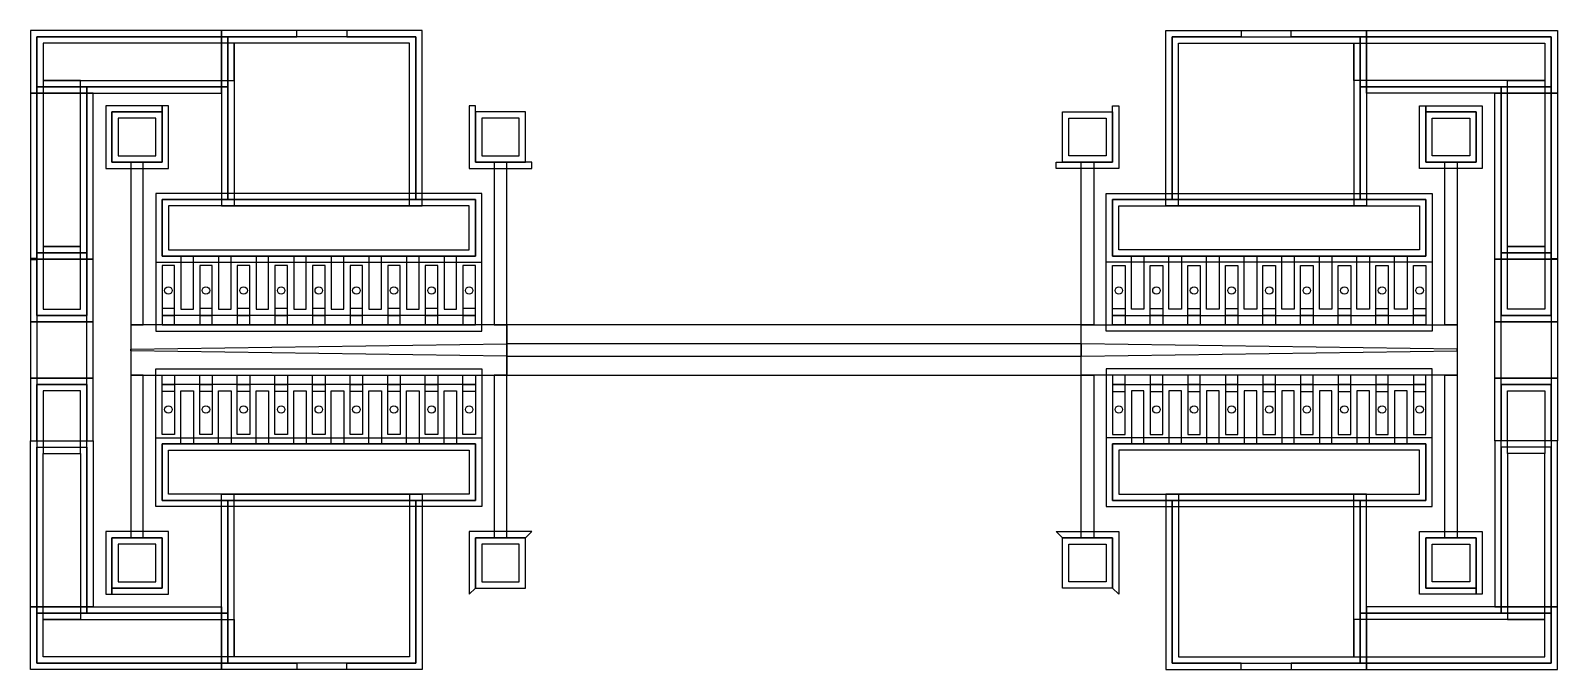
# Model space of a CAD drawing. Extents: x -46 to 76, y 9 to 60.
import ezdxf

# ---------------------------------------------------------------- set-up
doc = ezdxf.new("R2010")
doc.units = 0
for name, color, linetype in [('Oxide_FTE_drawing', 7, 'CONTINUOUS'), ('Oxide_PTE_drawing', 7, 'CONTINUOUS'), ('Poly_FTE', 7, 'CONTINUOUS'), ('Poly_PTE', 7, 'CONTINUOUS'), ('Si_FTE', 7, 'CONTINUOUS')]:
    doc.layers.add(name, color=color, linetype=linetype)

msp = doc.modelspace()

# ---------------------------------------------------------------- linework, layer by layer
at = {"layer": 'Oxide_FTE_drawing'}
for points in [[(-44.891, 56.147), (-29.641, 56.147), (-29.641, 59.147), (-44.891, 59.147)], [(-29.641, 46.147), (-15.641, 46.147), (-15.641, 59.147), (-29.641, 59.147)], [(59.703, 46.147), (45.703, 46.147), (45.703, 59.147), (59.703, 59.147)], [(74.953, 56.147), (59.703, 56.147), (59.703, 59.147), (74.953, 59.147)], [(-44.891, 42.897), (-41.891, 42.897), (-41.891, 56.147), (-44.891, 56.147)], [(74.953, 42.897), (71.953, 42.897), (71.953, 56.147), (74.953, 56.147)], [(-35.891, 53.147), (-38.891, 53.147), (-38.891, 50.147), (-35.891, 50.147)], [(-9.891, 50.147), (-6.891, 50.147), (-6.891, 53.147), (-9.891, 53.147)], [(39.953, 50.147), (36.953, 50.147), (36.953, 53.147), (39.953, 53.147)], [(65.953, 53.147), (68.953, 53.147), (68.953, 50.147), (65.953, 50.147)], [(-34.891, 42.647), (-10.891, 42.647), (-10.891, 46.147), (-34.891, 46.147)], [(64.953, 42.647), (40.953, 42.647), (40.953, 46.147), (64.953, 46.147)], [(-44.891, 37.897), (-41.891, 37.897), (-41.891, 42.897), (-44.891, 42.897)], [(74.953, 37.897), (71.953, 37.897), (71.953, 42.897), (74.953, 42.897)], [(-44.891, 26.397), (-41.891, 26.397), (-41.891, 31.397), (-44.891, 31.397)], [(74.953, 26.397), (71.953, 26.397), (71.953, 31.397), (74.953, 31.397)], [(-44.891, 26.397), (-41.891, 26.397), (-41.891, 13.147), (-44.891, 13.147)], [(-34.891, 26.647), (-10.891, 26.647), (-10.891, 23.147), (-34.891, 23.147)], [(64.953, 26.647), (40.953, 26.647), (40.953, 23.147), (64.953, 23.147)], [(74.953, 26.397), (71.953, 26.397), (71.953, 13.147), (74.953, 13.147)], [(-29.641, 23.147), (-15.641, 23.147), (-15.641, 10.147), (-29.641, 10.147)], [(59.703, 23.147), (45.703, 23.147), (45.703, 10.147), (59.703, 10.147)], [(-38.891, 16.147), (-35.891, 16.147), (-35.891, 19.147), (-38.891, 19.147)], [(-9.891, 16.147), (-6.891, 16.147), (-6.891, 19.147), (-9.891, 19.147)], [(39.953, 16.147), (36.953, 16.147), (36.953, 19.147), (39.953, 19.147)], [(68.953, 16.147), (65.953, 16.147), (65.953, 19.147), (68.953, 19.147)], [(-44.891, 13.147), (-29.641, 13.147), (-29.641, 10.147), (-44.891, 10.147)], [(74.953, 13.147), (59.703, 13.147), (59.703, 10.147), (74.953, 10.147)]]:
    msp.add_lwpolyline(points, close=True, dxfattribs=at)
at = {"layer": 'Oxide_PTE_drawing'}
for centre in [(-34.891, 39.397), (-31.891, 39.397), (-28.891, 39.397), (-25.891, 39.397), (-22.891, 39.397), (-19.891, 39.397), (-16.891, 39.397), (-13.891, 39.397), (-10.891, 39.397), (40.953, 39.397), (43.953, 39.397), (46.953, 39.397), (49.953, 39.397), (52.953, 39.397), (55.953, 39.397), (58.953, 39.397), (61.953, 39.397), (64.953, 39.397), (-34.891, 29.897), (-31.891, 29.897), (-28.891, 29.897), (-25.891, 29.897), (-22.891, 29.897), (-19.891, 29.897), (-16.891, 29.897), (-13.891, 29.897), (-10.891, 29.897), (40.953, 29.897), (43.953, 29.897), (46.953, 29.897), (49.953, 29.897), (52.953, 29.897), (55.953, 29.897), (58.953, 29.897), (61.953, 29.897), (64.953, 29.897)]:
    msp.add_circle(centre, 0.3, dxfattribs=at)
at = {"layer": 'Poly_FTE'}
for points in [[(-45.391, 55.647), (-30.141, 55.647), (-30.141, 59.647), (-45.391, 59.647)], [(-30.141, 46.647), (-15.141, 46.647), (-15.141, 59.647), (-30.141, 59.647)], [(60.203, 46.647), (45.203, 46.647), (45.203, 59.647), (60.203, 59.647)], [(75.453, 55.647), (60.203, 55.647), (60.203, 59.647), (75.453, 59.647)], [(-45.391, 42.397), (-41.391, 42.397), (-41.391, 55.647), (-45.391, 55.647)], [(75.453, 42.397), (71.453, 42.397), (71.453, 55.647), (75.453, 55.647)], [(-35.391, 53.647), (-39.391, 53.647), (-39.391, 49.647), (-35.391, 49.647)], [(-10.391, 49.647), (-6.391, 49.647), (-6.391, 53.647), (-10.391, 53.647)], [(40.453, 49.647), (36.453, 49.647), (36.453, 53.647), (40.453, 53.647)], [(65.453, 53.647), (69.453, 53.647), (69.453, 49.647), (65.453, 49.647)], [(-36.891, 49.647), (-37.891, 49.647), (-37.891, 36.647), (-36.891, 36.647)], [(-8.891, 36.647), (-7.891, 36.647), (-7.891, 49.647), (-8.891, 49.647)], [(38.953, 36.647), (37.953, 36.647), (37.953, 49.647), (38.953, 49.647)], [(66.953, 49.647), (67.953, 49.647), (67.953, 36.647), (66.953, 36.647)], [(-35.391, 42.147), (-10.391, 42.147), (-10.391, 46.647), (-35.391, 46.647)], [(65.453, 42.147), (40.453, 42.147), (40.453, 46.647), (65.453, 46.647)], [(-45.391, 37.397), (-41.391, 37.397), (-41.391, 42.397), (-45.391, 42.397)], [(-33.891, 37.897), (-32.891, 37.897), (-32.891, 42.147), (-33.891, 42.147)], [(-30.891, 37.897), (-29.891, 37.897), (-29.891, 42.147), (-30.891, 42.147)], [(-27.891, 37.897), (-26.891, 37.897), (-26.891, 42.147), (-27.891, 42.147)], [(-24.891, 37.897), (-23.891, 37.897), (-23.891, 42.147), (-24.891, 42.147)], [(-21.891, 37.897), (-20.891, 37.897), (-20.891, 42.147), (-21.891, 42.147)], [(-18.891, 37.897), (-17.891, 37.897), (-17.891, 42.147), (-18.891, 42.147)], [(-15.891, 37.897), (-14.891, 37.897), (-14.891, 42.147), (-15.891, 42.147)], [(-12.891, 37.897), (-11.891, 37.897), (-11.891, 42.147), (-12.891, 42.147)], [(42.953, 37.897), (41.953, 37.897), (41.953, 42.147), (42.953, 42.147)], [(45.953, 37.897), (44.953, 37.897), (44.953, 42.147), (45.953, 42.147)], [(48.953, 37.897), (47.953, 37.897), (47.953, 42.147), (48.953, 42.147)], [(51.953, 37.897), (50.953, 37.897), (50.953, 42.147), (51.953, 42.147)], [(54.953, 37.897), (53.953, 37.897), (53.953, 42.147), (54.953, 42.147)], [(57.953, 37.897), (56.953, 37.897), (56.953, 42.147), (57.953, 42.147)], [(60.953, 37.897), (59.953, 37.897), (59.953, 42.147), (60.953, 42.147)], [(63.953, 37.897), (62.953, 37.897), (62.953, 42.147), (63.953, 42.147)], [(75.453, 37.397), (71.453, 37.397), (71.453, 42.397), (75.453, 42.397)], [(-35.391, 37.397), (-34.391, 37.397), (-34.391, 41.397), (-35.391, 41.397)], [(-32.391, 37.397), (-31.391, 37.397), (-31.391, 41.397), (-32.391, 41.397)], [(-29.391, 37.397), (-28.391, 37.397), (-28.391, 41.397), (-29.391, 41.397)], [(-26.391, 37.397), (-25.391, 37.397), (-25.391, 41.397), (-26.391, 41.397)], [(-23.391, 37.397), (-22.391, 37.397), (-22.391, 41.397), (-23.391, 41.397)], [(-20.391, 37.397), (-19.391, 37.397), (-19.391, 41.397), (-20.391, 41.397)], [(-17.391, 37.397), (-16.391, 37.397), (-16.391, 41.397), (-17.391, 41.397)], [(-14.391, 37.397), (-13.391, 37.397), (-13.391, 41.397), (-14.391, 41.397)], [(-11.391, 37.397), (-10.391, 37.397), (-10.391, 41.397), (-11.391, 41.397)], [(41.453, 37.397), (40.453, 37.397), (40.453, 41.397), (41.453, 41.397)], [(44.453, 37.397), (43.453, 37.397), (43.453, 41.397), (44.453, 41.397)], [(47.453, 37.397), (46.453, 37.397), (46.453, 41.397), (47.453, 41.397)], [(50.453, 37.397), (49.453, 37.397), (49.453, 41.397), (50.453, 41.397)], [(53.453, 37.397), (52.453, 37.397), (52.453, 41.397), (53.453, 41.397)], [(56.453, 37.397), (55.453, 37.397), (55.453, 41.397), (56.453, 41.397)], [(59.453, 37.397), (58.453, 37.397), (58.453, 41.397), (59.453, 41.397)], [(62.453, 37.397), (61.453, 37.397), (61.453, 41.397), (62.453, 41.397)], [(65.453, 37.397), (64.453, 37.397), (64.453, 41.397), (65.453, 41.397)], [(-35.391, 36.647), (-34.391, 36.647), (-34.391, 37.947), (-35.391, 37.947)], [(-32.391, 36.647), (-31.391, 36.647), (-31.391, 37.947), (-32.391, 37.947)], [(-29.391, 36.647), (-28.391, 36.647), (-28.391, 37.947), (-29.391, 37.947)], [(-26.391, 36.647), (-25.391, 36.647), (-25.391, 37.947), (-26.391, 37.947)], [(-23.391, 36.647), (-22.391, 36.647), (-22.391, 37.947), (-23.391, 37.947)], [(-20.391, 36.647), (-19.391, 36.647), (-19.391, 37.947), (-20.391, 37.947)], [(-17.391, 36.647), (-16.391, 36.647), (-16.391, 37.947), (-17.391, 37.947)], [(-14.391, 36.647), (-13.391, 36.647), (-13.391, 37.947), (-14.391, 37.947)], [(-11.391, 36.647), (-10.391, 36.647), (-10.391, 37.947), (-11.391, 37.947)], [(41.453, 36.647), (40.453, 36.647), (40.453, 37.947), (41.453, 37.947)], [(44.453, 36.647), (43.453, 36.647), (43.453, 37.947), (44.453, 37.947)], [(47.453, 36.647), (46.453, 36.647), (46.453, 37.947), (47.453, 37.947)], [(50.453, 36.647), (49.453, 36.647), (49.453, 37.947), (50.453, 37.947)], [(53.453, 36.647), (52.453, 36.647), (52.453, 37.947), (53.453, 37.947)], [(56.453, 36.647), (55.453, 36.647), (55.453, 37.947), (56.453, 37.947)], [(59.453, 36.647), (58.453, 36.647), (58.453, 37.947), (59.453, 37.947)], [(62.453, 36.647), (61.453, 36.647), (61.453, 37.947), (62.453, 37.947)], [(65.453, 36.647), (64.453, 36.647), (64.453, 37.947), (65.453, 37.947)], [(-45.391, 31.897), (-41.391, 31.897), (-41.391, 37.397), (-45.391, 37.397)], [(-37.891, 32.647), (-7.891, 32.647), (-7.891, 36.647), (-37.891, 36.647)], [(-35.391, 36.647), (-10.391, 36.647), (-10.391, 37.397), (-35.391, 37.397)], [(-7.891, 32.647), (37.953, 32.647), (37.953, 36.647), (-7.891, 36.647)], [(67.953, 32.647), (37.953, 32.647), (37.953, 36.647), (67.953, 36.647)], [(65.453, 36.647), (40.453, 36.647), (40.453, 37.397), (65.453, 37.397)], [(75.453, 31.897), (71.453, 31.897), (71.453, 37.397), (75.453, 37.397)], [(-45.391, 26.897), (-41.391, 26.897), (-41.391, 31.897), (-45.391, 31.897)], [(-37.891, 19.647), (-36.891, 19.647), (-36.891, 32.647), (-37.891, 32.647)], [(-35.391, 32.647), (-10.391, 32.647), (-10.391, 31.897), (-35.391, 31.897)], [(-35.391, 32.647), (-34.391, 32.647), (-34.391, 31.347), (-35.391, 31.347)], [(-35.391, 31.897), (-34.391, 31.897), (-34.391, 27.897), (-35.391, 27.897)], [(-32.391, 32.647), (-31.391, 32.647), (-31.391, 31.347), (-32.391, 31.347)], [(-32.391, 31.897), (-31.391, 31.897), (-31.391, 27.897), (-32.391, 27.897)], [(-29.391, 32.647), (-28.391, 32.647), (-28.391, 31.347), (-29.391, 31.347)], [(-29.391, 31.897), (-28.391, 31.897), (-28.391, 27.897), (-29.391, 27.897)], [(-26.391, 32.647), (-25.391, 32.647), (-25.391, 31.347), (-26.391, 31.347)], [(-26.391, 31.897), (-25.391, 31.897), (-25.391, 27.897), (-26.391, 27.897)], [(-23.391, 32.647), (-22.391, 32.647), (-22.391, 31.347), (-23.391, 31.347)], [(-23.391, 31.897), (-22.391, 31.897), (-22.391, 27.897), (-23.391, 27.897)], [(-20.391, 32.647), (-19.391, 32.647), (-19.391, 31.347), (-20.391, 31.347)], [(-20.391, 31.897), (-19.391, 31.897), (-19.391, 27.897), (-20.391, 27.897)], [(-17.391, 32.647), (-16.391, 32.647), (-16.391, 31.347), (-17.391, 31.347)], [(-17.391, 31.897), (-16.391, 31.897), (-16.391, 27.897), (-17.391, 27.897)], [(-14.391, 32.647), (-13.391, 32.647), (-13.391, 31.347), (-14.391, 31.347)], [(-14.391, 31.897), (-13.391, 31.897), (-13.391, 27.897), (-14.391, 27.897)], [(-11.391, 32.647), (-10.391, 32.647), (-10.391, 31.347), (-11.391, 31.347)], [(-11.391, 31.897), (-10.391, 31.897), (-10.391, 27.897), (-11.391, 27.897)], [(-8.891, 19.647), (-7.891, 19.647), (-7.891, 32.647), (-8.891, 32.647)], [(38.953, 19.647), (37.953, 19.647), (37.953, 32.647), (38.953, 32.647)], [(65.453, 32.647), (40.453, 32.647), (40.453, 31.897), (65.453, 31.897)], [(41.453, 32.647), (40.453, 32.647), (40.453, 31.347), (41.453, 31.347)], [(41.453, 31.897), (40.453, 31.897), (40.453, 27.897), (41.453, 27.897)], [(44.453, 32.647), (43.453, 32.647), (43.453, 31.347), (44.453, 31.347)], [(44.453, 31.897), (43.453, 31.897), (43.453, 27.897), (44.453, 27.897)], [(47.453, 32.647), (46.453, 32.647), (46.453, 31.347), (47.453, 31.347)], [(47.453, 31.897), (46.453, 31.897), (46.453, 27.897), (47.453, 27.897)], [(50.453, 32.647), (49.453, 32.647), (49.453, 31.347), (50.453, 31.347)], [(50.453, 31.897), (49.453, 31.897), (49.453, 27.897), (50.453, 27.897)], [(53.453, 32.647), (52.453, 32.647), (52.453, 31.347), (53.453, 31.347)], [(53.453, 31.897), (52.453, 31.897), (52.453, 27.897), (53.453, 27.897)], [(56.453, 32.647), (55.453, 32.647), (55.453, 31.347), (56.453, 31.347)], [(56.453, 31.897), (55.453, 31.897), (55.453, 27.897), (56.453, 27.897)], [(59.453, 32.647), (58.453, 32.647), (58.453, 31.347), (59.453, 31.347)], [(59.453, 31.897), (58.453, 31.897), (58.453, 27.897), (59.453, 27.897)], [(62.453, 32.647), (61.453, 32.647), (61.453, 31.347), (62.453, 31.347)], [(62.453, 31.897), (61.453, 31.897), (61.453, 27.897), (62.453, 27.897)], [(65.453, 32.647), (64.453, 32.647), (64.453, 31.347), (65.453, 31.347)], [(65.453, 31.897), (64.453, 31.897), (64.453, 27.897), (65.453, 27.897)], [(67.953, 19.647), (66.953, 19.647), (66.953, 32.647), (67.953, 32.647)], [(75.453, 26.897), (71.453, 26.897), (71.453, 31.897), (75.453, 31.897)], [(-33.891, 31.397), (-32.891, 31.397), (-32.891, 27.147), (-33.891, 27.147)], [(-30.891, 31.397), (-29.891, 31.397), (-29.891, 27.147), (-30.891, 27.147)], [(-27.891, 31.397), (-26.891, 31.397), (-26.891, 27.147), (-27.891, 27.147)], [(-24.891, 31.397), (-23.891, 31.397), (-23.891, 27.147), (-24.891, 27.147)], [(-21.891, 31.397), (-20.891, 31.397), (-20.891, 27.147), (-21.891, 27.147)], [(-18.891, 31.397), (-17.891, 31.397), (-17.891, 27.147), (-18.891, 27.147)], [(-15.891, 31.397), (-14.891, 31.397), (-14.891, 27.147), (-15.891, 27.147)], [(-12.891, 31.397), (-11.891, 31.397), (-11.891, 27.147), (-12.891, 27.147)], [(42.953, 31.397), (41.953, 31.397), (41.953, 27.147), (42.953, 27.147)], [(45.953, 31.397), (44.953, 31.397), (44.953, 27.147), (45.953, 27.147)], [(48.953, 31.397), (47.953, 31.397), (47.953, 27.147), (48.953, 27.147)], [(51.953, 31.397), (50.953, 31.397), (50.953, 27.147), (51.953, 27.147)], [(54.953, 31.397), (53.953, 31.397), (53.953, 27.147), (54.953, 27.147)], [(57.953, 31.397), (56.953, 31.397), (56.953, 27.147), (57.953, 27.147)], [(60.953, 31.397), (59.953, 31.397), (59.953, 27.147), (60.953, 27.147)], [(63.953, 31.397), (62.953, 31.397), (62.953, 27.147), (63.953, 27.147)], [(-45.391, 26.897), (-41.391, 26.897), (-41.391, 13.647), (-45.391, 13.647)], [(-35.391, 27.147), (-10.391, 27.147), (-10.391, 22.647), (-35.391, 22.647)], [(65.453, 27.147), (40.453, 27.147), (40.453, 22.647), (65.453, 22.647)], [(75.453, 26.897), (71.453, 26.897), (71.453, 13.647), (75.453, 13.647)], [(-30.141, 22.647), (-15.141, 22.647), (-15.141, 9.647), (-30.141, 9.647)], [(60.203, 22.647), (45.203, 22.647), (45.203, 9.647), (60.203, 9.647)], [(-39.391, 15.647), (-35.391, 15.647), (-35.391, 19.647), (-39.391, 19.647)], [(-10.391, 15.647), (-6.391, 15.647), (-6.391, 19.647), (-10.391, 19.647)], [(40.453, 15.647), (36.453, 15.647), (36.453, 19.647), (40.453, 19.647)], [(69.453, 15.647), (65.453, 15.647), (65.453, 19.647), (69.453, 19.647)], [(-45.391, 13.647), (-30.141, 13.647), (-30.141, 9.647), (-45.391, 9.647)], [(75.453, 13.647), (60.203, 13.647), (60.203, 9.647), (75.453, 9.647)]]:
    msp.add_lwpolyline(points, close=True, dxfattribs=at)
at = {"layer": 'Poly_PTE'}
for points in [[(-45.891, 55.147), (-30.641, 55.147), (-30.641, 60.147), (-45.891, 60.147)], [(-30.641, 46.147), (-14.641, 46.147), (-14.641, 60.147), (-30.641, 60.147)], [(60.703, 46.147), (44.703, 46.147), (44.703, 60.147), (60.703, 60.147)], [(75.953, 55.147), (60.703, 55.147), (60.703, 60.147), (75.953, 60.147)], [(-45.891, 41.897), (-40.891, 41.897), (-40.891, 55.147), (-45.891, 55.147)], [(75.953, 41.897), (70.953, 41.897), (70.953, 55.147), (75.953, 55.147)], [(-35.891, 36.147), (-9.891, 36.147), (-9.891, 47.147), (-35.891, 47.147)], [(65.953, 36.147), (39.953, 36.147), (39.953, 47.147), (65.953, 47.147)], [(-45.891, 36.897), (-40.891, 36.897), (-40.891, 41.897), (-45.891, 41.897)], [(75.953, 36.897), (70.953, 36.897), (70.953, 41.897), (75.953, 41.897)], [(-45.891, 32.397), (-40.891, 32.397), (-40.891, 36.897), (-45.891, 36.897)], [(75.953, 32.397), (70.953, 32.397), (70.953, 36.897), (75.953, 36.897)], [(-37.891, 34.722), (-7.891, 35.147), (-7.891, 34.147), (-37.891, 34.572)], [(-7.891, 34.147), (37.953, 34.147), (37.953, 35.147), (-7.891, 35.147)], [(67.953, 34.722), (37.953, 35.147), (37.953, 34.147), (67.953, 34.572)], [(-35.891, 33.147), (-9.891, 33.147), (-9.891, 22.147), (-35.891, 22.147)], [(65.953, 33.147), (39.953, 33.147), (39.953, 22.147), (65.953, 22.147)], [(-45.891, 27.396), (-40.891, 27.396), (-40.891, 32.397), (-45.891, 32.397)], [(75.953, 27.396), (70.953, 27.396), (70.953, 32.397), (75.953, 32.397)], [(-45.891, 27.397), (-40.891, 27.397), (-40.891, 14.147), (-45.891, 14.147)], [(75.953, 27.397), (70.953, 27.397), (70.953, 14.147), (75.953, 14.147)], [(-30.641, 23.147), (-14.641, 23.147), (-14.641, 9.147), (-30.641, 9.147)], [(60.703, 23.147), (44.703, 23.147), (44.703, 9.147), (60.703, 9.147)], [(-45.891, 14.147), (-30.641, 14.147), (-30.641, 9.147), (-45.891, 9.147)], [(75.953, 14.147), (60.703, 14.147), (60.703, 9.147), (75.953, 9.147)]]:
    msp.add_lwpolyline(points, close=True, dxfattribs=at)
at = {"layer": 'Si_FTE'}
for points in [[(-45.891, 55.147), (-45.391, 55.147), (-45.391, 59.647), (-30.641, 59.647), (-30.641, 60.147), (-45.891, 60.147)], [(-30.641, 59.647), (-24.641, 59.647), (-24.641, 60.147), (-30.641, 60.147)], [(-20.641, 59.647), (-15.141, 59.647), (-15.141, 46.647), (-14.641, 46.647), (-14.641, 60.147), (-20.641, 60.147)], [(50.703, 59.647), (45.203, 59.647), (45.203, 46.647), (44.703, 46.647), (44.703, 60.147), (50.703, 60.147)], [(60.703, 59.647), (54.703, 59.647), (54.703, 60.147), (60.703, 60.147)], [(75.953, 55.147), (75.453, 55.147), (75.453, 59.647), (60.703, 59.647), (60.703, 60.147), (75.953, 60.147)], [(-45.891, 41.897), (-45.391, 41.897), (-45.391, 55.147), (-45.891, 55.147)], [(-41.391, 55.147), (-30.641, 55.147), (-30.641, 55.647), (-41.391, 55.647)], [(-41.391, 41.897), (-40.891, 41.897), (-40.891, 55.147), (-41.391, 55.147)], [(-30.641, 46.647), (-30.141, 46.647), (-30.141, 55.647), (-30.641, 55.647)], [(60.703, 46.647), (60.203, 46.647), (60.203, 55.647), (60.703, 55.647)], [(71.453, 55.147), (60.703, 55.147), (60.703, 55.647), (71.453, 55.647)], [(71.453, 41.897), (70.953, 41.897), (70.953, 55.147), (71.453, 55.147)], [(75.953, 41.897), (75.453, 41.897), (75.453, 55.147), (75.953, 55.147)], [(-34.891, 54.147), (-35.391, 54.147), (-35.391, 49.647), (-39.391, 49.647), (-39.391, 53.647), (-35.391, 53.647), (-35.391, 54.147), (-39.891, 54.147), (-39.891, 49.147), (-34.891, 49.147)], [(-5.891, 49.647), (-10.391, 49.647), (-10.391, 54.147), (-10.891, 54.147), (-10.891, 49.147), (-5.891, 49.147)], [(35.953, 49.647), (40.453, 49.647), (40.453, 54.147), (40.953, 54.147), (40.953, 49.147), (35.953, 49.147)], [(64.953, 54.147), (65.453, 54.147), (65.453, 49.647), (69.453, 49.647), (69.453, 53.647), (65.453, 53.647), (65.453, 54.147), (69.953, 54.147), (69.953, 49.147), (64.953, 49.147)], [(-35.891, 41.647), (-9.891, 41.647), (-9.891, 47.147), (-15.141, 47.147), (-15.141, 46.647), (-10.391, 46.647), (-10.391, 42.147), (-35.391, 42.147), (-35.391, 46.647), (-30.141, 46.647), (-30.141, 47.147), (-35.891, 47.147)], [(65.953, 41.647), (39.953, 41.647), (39.953, 47.147), (45.203, 47.147), (45.203, 46.647), (40.453, 46.647), (40.453, 42.147), (65.453, 42.147), (65.453, 46.647), (60.203, 46.647), (60.203, 47.147), (65.953, 47.147)], [(-45.891, 41.867), (-45.391, 41.867), (-45.391, 41.938), (-45.891, 41.938)], [(-45.891, 36.897), (-40.891, 36.897), (-40.891, 41.897), (-41.391, 41.897), (-41.391, 37.397), (-45.391, 37.397), (-45.391, 41.897), (-45.891, 41.897)], [(75.953, 36.897), (70.953, 36.897), (70.953, 41.897), (71.453, 41.897), (71.453, 37.397), (75.453, 37.397), (75.453, 41.897), (75.953, 41.897)], [(75.953, 41.867), (75.453, 41.867), (75.453, 41.938), (75.953, 41.938)], [(-45.891, 27.397), (-45.391, 27.397), (-45.391, 31.897), (-41.391, 31.897), (-41.391, 27.397), (-40.891, 27.397), (-40.891, 32.397), (-45.891, 32.397)], [(75.953, 27.397), (75.453, 27.397), (75.453, 31.897), (71.453, 31.897), (71.453, 27.397), (70.953, 27.397), (70.953, 32.397), (75.953, 32.397)], [(-45.891, 27.397), (-45.391, 27.397), (-45.391, 14.147), (-45.891, 14.147)], [(-41.391, 27.397), (-40.891, 27.397), (-40.891, 14.147), (-41.391, 14.147)], [(-35.891, 27.647), (-9.891, 27.647), (-9.891, 22.147), (-15.141, 22.147), (-15.141, 22.647), (-10.391, 22.647), (-10.391, 27.147), (-35.391, 27.147), (-35.391, 22.647), (-30.141, 22.647), (-30.141, 22.147), (-35.891, 22.147)], [(65.953, 27.647), (39.953, 27.647), (39.953, 22.147), (45.203, 22.147), (45.203, 22.647), (40.453, 22.647), (40.453, 27.147), (65.453, 27.147), (65.453, 22.647), (60.203, 22.647), (60.203, 22.147), (65.953, 22.147)], [(71.453, 27.397), (70.953, 27.397), (70.953, 14.147), (71.453, 14.147)], [(75.953, 27.397), (75.453, 27.397), (75.453, 14.147), (75.953, 14.147)], [(-30.641, 22.647), (-30.141, 22.647), (-30.141, 13.647), (-30.641, 13.647)], [(-20.641, 9.647), (-15.141, 9.647), (-15.141, 22.647), (-14.641, 22.647), (-14.641, 9.147), (-20.641, 9.147)], [(50.703, 9.647), (45.203, 9.647), (45.203, 22.647), (44.703, 22.647), (44.703, 9.147), (50.703, 9.147)], [(60.703, 22.647), (60.203, 22.647), (60.203, 13.647), (60.703, 13.647)], [(-39.891, 15.147), (-39.391, 15.147), (-39.391, 19.647), (-35.391, 19.647), (-35.391, 15.647), (-39.391, 15.647), (-39.391, 15.147), (-34.891, 15.147), (-34.891, 20.147), (-39.891, 20.147)], [(-10.891, 15.147), (-10.391, 15.647), (-10.391, 19.647), (-6.391, 19.647), (-5.891, 20.147), (-10.891, 20.147)], [(40.953, 15.147), (40.453, 15.647), (40.453, 19.647), (36.453, 19.647), (35.953, 20.147), (40.953, 20.147)], [(69.953, 15.147), (69.453, 15.147), (69.453, 19.647), (65.453, 19.647), (65.453, 15.647), (69.453, 15.647), (69.453, 15.147), (64.953, 15.147), (64.953, 20.147), (69.953, 20.147)], [(-45.891, 14.147), (-45.391, 14.147), (-45.391, 9.647), (-30.641, 9.647), (-30.641, 9.147), (-45.891, 9.147)], [(-41.391, 14.147), (-30.641, 14.147), (-30.641, 13.647), (-41.391, 13.647)], [(75.953, 14.147), (75.453, 14.147), (75.453, 9.647), (60.703, 9.647), (60.703, 9.147), (75.953, 9.147)], [(71.453, 14.147), (60.703, 14.147), (60.703, 13.647), (71.453, 13.647)], [(-30.641, 9.647), (-24.641, 9.647), (-24.641, 9.147), (-30.641, 9.147)], [(60.703, 9.647), (54.703, 9.647), (54.703, 9.147), (60.703, 9.147)]]:
    msp.add_lwpolyline(points, close=True, dxfattribs=at)

doc.saveas('drawing.dxf')
